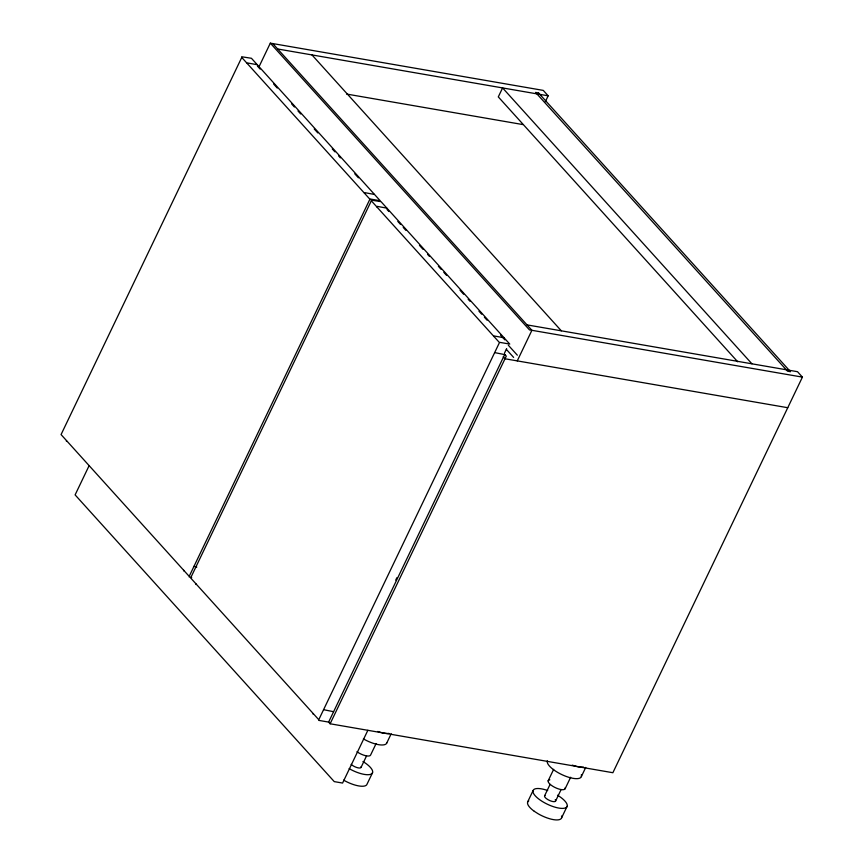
<?xml version="1.0" encoding="UTF-8"?>
<svg xmlns="http://www.w3.org/2000/svg" width="863" height="863" viewBox="0 0 863 863"><rect width="100%" height="100%" fill="white"/><g stroke="black" fill="none" stroke-linecap="round" stroke-linejoin="round"><path stroke-width="1.29" d="M241.726 56.764L251.446 58.285L380.173 200.712L370.324 199.051M371.306 200.13L381.025 201.651L509.742 344.067L499.925 342.395M318.792 720.389L328.598 722.083M257.239 64.714L247.584 62.988L247.228 63.495M374.423 194.434L364.769 192.654L364.423 193.161M386.807 208.134L377.153 206.354L376.797 206.861M504.003 337.746L494.337 336.009L493.992 336.527M183.571 570.842L183.722 570.292M328.576 722.202L504.693 354.553M66.537 440.626L66.375 441.176M258.771 67.26L270.324 43.15L543.269 90.399L548.167 95.815L545.351 101.694M88.9 466.117L75.113 494.887L334.261 781.619L342.589 783.054L367.854 730.314M196.106 583.992L195.955 584.542M313.301 713.658L313.14 714.208M395.729 580.13L396.894 577.692M504.499 353.096L506.635 348.641M527.023 324.887L797.52 371.705L802.417 377.12L612.881 772.719L330.13 723.777L506.268 356.139L504.467 354.143M517.261 360.896L531.91 330.302L272.773 43.571M361.079 767.347L366.548 755.923M376.106 743.572L370.615 755.017A9.385 3.193 25.6 0 1 356.958 751.738M372.546 772.676L367.034 784.176A18.716 6.365 25.6 0 1 343.625 780.141M386.797 742.935L391.209 733.733M527.584 802.061L533.097 790.562M548.167 780.799L553.647 769.354M544.575 795.891L550.044 784.467M555.621 801.015L561.09 789.591M565.168 788.696L570.648 777.239M561.586 817.854L567.099 806.344M581.338 776.614L585.75 767.412M504.672 354.596L494.661 352.6M333.582 711.695L323.571 709.688M277.67 48.986L548.167 95.815M346.548 94.045L522.902 124.574M802.417 377.12L529.461 329.882L270.324 43.15M787.757 407.714L505.006 358.771L503.205 356.775M196.786 567.077L194.002 566.322M191.726 577.627L189.224 577.023M534.294 811.296L538.188 813.798A18.716 6.365 25.6 0 0 555.146 819.861A18.716 6.365 25.6 0 0 561.533 816.01M751.943 363.819L502.6 87.929L498.296 96.893L737.714 361.791M311.975 54.93L561.328 330.82M257.444 66.106L260.141 69.094M273.668 84.056L277.271 88.048M291.694 104.002L294.402 107.001M298.005 110.993L300.712 113.981M314.229 128.943L317.843 132.934M332.266 148.889L334.963 151.877M338.576 155.869L340.378 157.864M354.801 173.83L358.404 177.81M387.012 209.472L388.814 211.467M397.832 221.435L400.529 224.434M403.237 227.422L405.944 230.41M419.461 245.372L423.075 249.364M427.573 254.348L429.386 256.343M438.393 266.322L441.101 269.31M443.809 272.309L446.505 275.297M460.033 290.259L463.636 294.251M468.145 299.234L469.947 301.23M478.965 311.209L481.662 314.197M484.37 317.185L487.077 320.184M500.594 335.146L504.866 339.86M508.307 345.211L517.336 355.2M506.398 349.418L513.625 357.411M328.49 721.975L330.13 723.777M555.233 799.688A6.095 2.071 25.6 0 1 550.13 800.735A6.095 2.071 25.6 0 1 544.931 795.459M557.52 795.211A18.77 6.386 25.6 0 1 562.342 808.404A18.77 6.386 25.6 0 1 534.79 795.287A18.77 6.386 25.6 0 1 547.692 790.54M565.157 787.779A9.385 3.193 25.6 0 1 554.488 787.229A9.385 3.193 25.6 0 1 549.828 779.818M581.328 774.78A18.77 6.386 25.6 0 1 564.434 775.751A18.77 6.386 25.6 0 1 547.325 760.821M534.38 811.382A18.716 6.365 25.6 0 1 528.76 800.864M583.517 767.078A18.77 6.386 25.6 0 1 572.255 765.125M362.967 761.533A18.77 6.386 25.6 0 1 371.241 774.068A18.77 6.386 25.6 0 1 349.148 768.62M361.068 766.743A6.095 2.071 25.6 0 1 357.714 767.768A6.095 2.071 25.6 0 1 351.155 764.359M386.807 742.946A18.77 6.386 25.6 0 1 363.399 738.89M388.976 733.399A18.77 6.386 25.6 0 1 377.714 731.457M241.759 57.443L61.068 434.574L189.191 576.355L369.893 199.213L241.759 57.443M371.327 200.809L190.637 577.94L318.771 719.71L499.461 342.579L371.327 200.809M538.544 92.934L535.599 92.427L787.541 371.187L790.486 371.705L538.544 92.934"/></g></svg>
